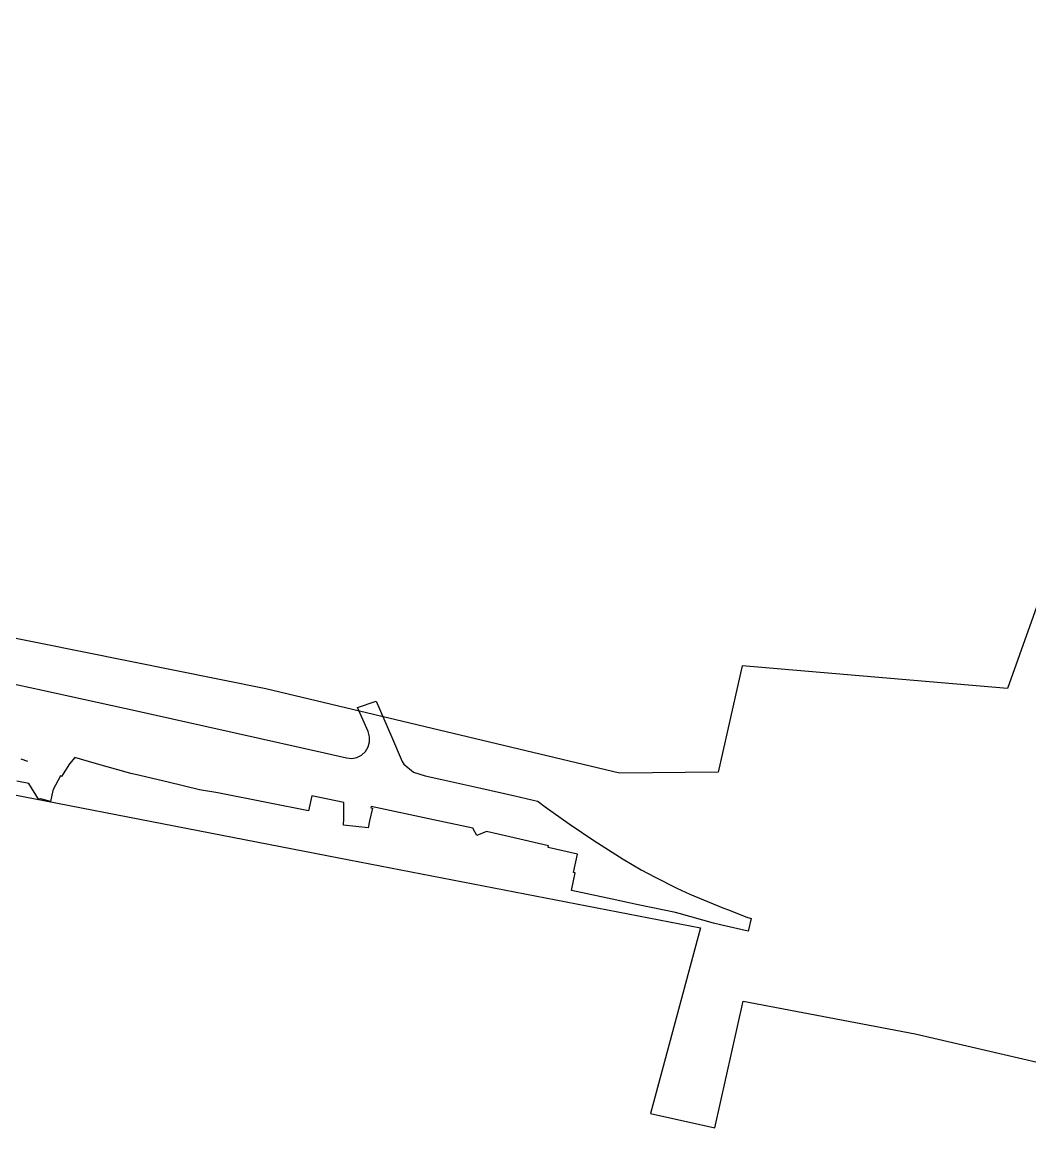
# Model space of a CAD drawing. Header units: metres. Extents: x -2743 to 126, y 13412 to 13916.
# Drawn here: x -1625 to -1308.7, y 13450.2 to 13797.3 of the extents above; entities that cross this region are included whole.
import ezdxf

# ---------------------------------------------------------------- set-up
doc = ezdxf.new("R2010")
doc.units = ezdxf.units.M
for name, color, linetype in [('link-улица Берзарина_Граница работ$0$ГП_Граница проектирования', 7, 'Continuous'), ('output[1-12]_3_ДЖКХ-24_03233up$0$Кабель электрический', 7, 'Continuous'), ('output[1-12]_brd$0$Граница заказа', 7, 'Continuous')]:
    doc.layers.add(name, color=color, linetype=linetype)

msp = doc.modelspace()

# ---------------------------------------------------------------- linework, layer by layer
at = {"layer": 'link-улица Берзарина_Граница работ$0$ГП_Граница проектирования'}
msp.add_lwpolyline([(-1645.76, 13593.42), (-1618.6, 13587.57), (-1588.61, 13581.03), (-1557.23, 13574.04), (-1530.07, 13567.91), (-1523.22, 13566.36), (-1521.56, 13566.22), (-1519.95, 13566.53), (-1518.49, 13567.26), (-1517.26, 13568.39), (-1516.39, 13569.81), (-1515.95, 13571.39), (-1515.95, 13573.02), (-1516.4, 13574.63), (-1519.71, 13582.14), (-1513.9, 13584.11), (-1509.11, 13573.04), (-1505.74, 13565.26), (-1505.19, 13564.42), (-1502.21, 13561.89), (-1498.53, 13560.74), (-1493.26, 13559.58), (-1481.04, 13556.81), (-1470.36, 13554.42), (-1463.21, 13552.82), (-1462.99, 13552.64), (-1460.86, 13550.97), (-1453.26, 13545.63), (-1445.59, 13540.43), (-1436.37, 13534.53), (-1430.74, 13531.27), (-1426.34, 13528.93), (-1419.54, 13525.5), (-1415.39, 13523.55), (-1405.13, 13519.3), (-1403.3, 13518.63), (-1401.48, 13517.93), (-1399.66, 13517.22), (-1397.85, 13516.49), (-1396.23, 13515.99), (-1397.16, 13511.94), (-1405.36, 13513.82), (-1408.06, 13514.52), (-1408.06, 13514.52), (-1408.06, 13514.52), (-1418.77, 13517.54), (-1419.94, 13517.82), (-1431.68, 13520.26), (-1439.84, 13522.02), (-1452.61, 13524.78), (-1451.43, 13530.3), (-1451.92, 13530.41), (-1450.68, 13536.14), (-1459.92, 13538.25), (-1459.79, 13538.8), (-1471.96, 13541.59), (-1479.29, 13543.27), (-1482.26, 13542.05), (-1483.51, 13544.34), (-1495.86, 13546.96), (-1515.43, 13551.06), (-1515.51, 13550.67), (-1515.03, 13550.56), (-1515.96, 13546.62), (-1516.41, 13544.4), (-1524.13, 13545.23), (-1524.08, 13547.31), (-1524.04, 13552.35), (-1534.11, 13554.44), (-1535.09, 13549.7), (-1547.83, 13552.28), (-1563.54, 13555.35), (-1569.37, 13556.36), (-1579.17, 13558.69), (-1589.39, 13561.13), (-1590.91, 13561.49), (-1602.38, 13564.74), (-1608.5, 13566.47), (-1610.16, 13564.47), (-1612.64, 13560.57), (-1612.99, 13560.76), (-1615.21, 13556.49), (-1615.3, 13556.32), (-1615.35, 13556.08), (-1616.09, 13552.71), (-1619.1, 13553.55), (-1619.82, 13553.45), (-1622.94, 13558.33), (-1626.64, 13559.08)], dxfattribs=at)
at = {"layer": 'output[1-12]_3_ДЖКХ-24_03233up$0$Кабель электрический'}
msp.add_lwpolyline([(-1625.43, 13566.11), (-1623.31, 13565.29)], dxfattribs=at)
at = {"layer": 'output[1-12]_brd$0$Граница заказа'}
for points in [[(-2346.58, 13797.27), (-2166.6, 13756.43), (-2146.46, 13744.45), (-2137.06, 13735.44), (-2116.08, 13730.56), (-2106.95, 13730.96), (-2106.95, 13685.73), (-2024.86, 13668.7), (-2016.47, 13689.27), (-1943.72, 13663.31), (-1875.38, 13614.1), (-1826.3, 13588.48), (-1816.17, 13541.73), (-1765.89, 13527.49), (-1735.12, 13529.54), (-1686.15, 13524.76), (-1676.41, 13564.26), (-1525.6, 13535), (-1412.06, 13512.98), (-1427.76, 13454.72), (-1407.55, 13450.24), (-1398.75, 13490), (-1344.68, 13479.8), (-1272.6, 13463)], [(-1303.94, 13621.33), (-1315.75, 13588.09), (-1399.03, 13595.21), (-1406.55, 13561.9), (-1437.48, 13561.61), (-1548.48, 13587.98), (-1676.87, 13613.82)]]:
    msp.add_lwpolyline(points, dxfattribs=at)

doc.saveas('drawing.dxf')
